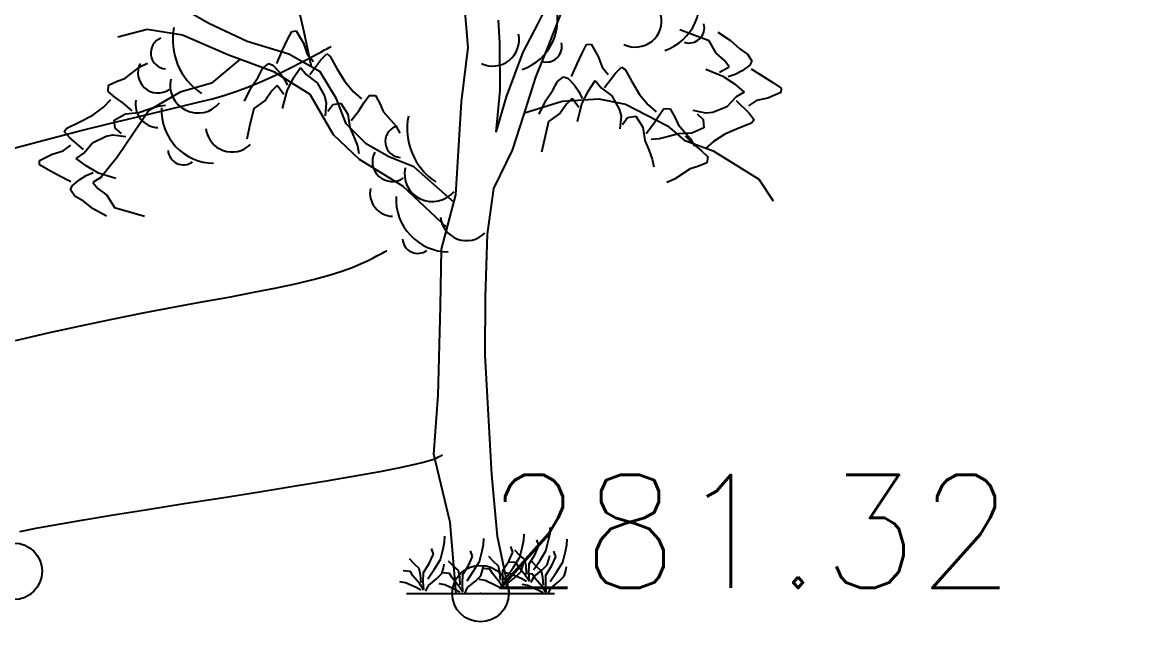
# Model space of a CAD drawing. Header units: millimetres. Extents: x 524954 to 526204, y 9523489 to 9524010.
# Drawn here: x 526109.15 to 526118.97, y 9523795.82 to 9523801.15 of the extents above; entities that cross this region are included whole.
import ezdxf
from ezdxf import colors
from ezdxf.entities.mleader import LeaderData, LeaderLine
from ezdxf.enums import TextEntityAlignment as Align
from ezdxf.math import Vec2, Vec3

# ---------------------------------------------------------------- set-up
doc = ezdxf.new("R2010")
doc.units = ezdxf.units.MM
doc.header["$PDMODE"] = 32
doc.header["$PDSIZE"] = 0.5
doc.linetypes.add('ACAD_ISO12W100', pattern=[21, 12, -3, 0, -3, 0, -3])
for name, color, linetype in [('Arbre', 34, 'ACAD_ISO12W100'), ('CN_01_00', 3, 'Continuous'), ('CN_02_00', 4, 'Continuous'), ('ETQ PAIR', 7, 'Continuous'), ('TopoAlt', 3, 'Continuous'), ('TOPOJIS', 7, 'Continuous')]:
    doc.layers.add(name, color=color, linetype=linetype)
doc.styles.add('Simplex 1.0', font='Simplex.shx', dxfattribs={"width": 0.99, "height": 1})
doc.styles.get("Standard").update_dxf_attribs({"font": 'arial.ttf'})

# ---------------------------------------------------------------- blocks, each defined once
blk = doc.blocks.new('TCPOINT M')
at = {"color": 0}
blk.add_point((0, 0), dxfattribs=at)
at = {"layer": 'TopoAlt', "style": 'Simplex 1.0', "width": 0.99}
blk.add_attdef('ALT', (0.15, 0.15), '', height=1, dxfattribs=at)
blk = doc.blocks.new('v088')
at = {"linetype": 'Continuous'}
for p, q in [((-0.1073, 4.8293), (-0.1646, 5.4873)), ((0.5102, 5.0412), (0.6713, 5.3679)), ((-1.5592, 4.9668), (-1.6346, 5.3011)), ((-2.4003, 5.0425), (-2.6206, 5.1685)), ((0.6191, 4.888), (0.7312, 5.1764)), ((-2.0611, 4.8817), (-2.4003, 5.0425)), ((0.1717, 4.8724), (0.1613, 5.0712)), ((0.3786, 4.7897), (0.5102, 5.0412)), ((-2.9464, 4.9876), (-3.2062, 4.92)), ((-2.6344, 4.9381), (-2.9464, 4.9876)), ((-2.2328, 4.7662), (-2.6344, 4.9381)), ((-1.4917, 4.6586), (-1.5592, 4.9668)), ((-1.6919, 4.7713), (-2.0611, 4.8817)), ((-0.1657, 4.3492), (-0.1073, 4.8293)), ((0.1743, 4.4496), (0.1717, 4.8724)), ((0.489, 4.5681), (0.6191, 4.888)), ((-2.1227, 4.7254), (-2.3768, 4.5144)), ((-1.8192, 4.6131), (-2.2328, 4.7662)), ((-1.415, 4.6154), (-1.6919, 4.7713)), ((0.2314, 4.3948), (0.3786, 4.7897)), ((-1.2732, 4.3758), (-1.415, 4.6154)), ((-1.5041, 4.4145), (-1.8192, 4.6131)), ((0.3841, 4.2301), (0.489, 4.5681)), ((-2.655, 4.434), (-2.9315, 4.2727)), ((-2.3768, 4.5144), (-2.655, 4.434)), ((0.1384, 4.0819), (0.1743, 4.4496)), ((-1.2976, 4.0581), (-1.5041, 4.4145)), ((-1.1877, 4.1537), (-1.2732, 4.3758)), ((-0.2169, 3.5272), (-0.1657, 4.3492)), ((0.1384, 4.0819), (0.2314, 4.3948)), ((0.3911, 4.2526), (0.7235, 4.3553)), ((0.7235, 4.3553), (1.0465, 4.3745)), ((1.0465, 4.3745), (1.2838, 4.3297)), ((1.2838, 4.3297), (1.6547, 4.1385)), ((-2.9315, 4.2727), (-3.209, 3.8627)), ((0.2848, 3.9233), (0.3841, 4.2301)), ((-1.0099, 3.9771), (-1.1877, 4.1537)), ((1.6547, 4.1385), (1.8004, 4.0109)), ((-1.0692, 3.839), (-1.2976, 4.0581)), ((-0.8085, 3.8631), (-1.0099, 3.9771)), ((1.8004, 4.0109), (2.0573, 3.9168)), ((-3.209, 3.8627), (-3.3666, 3.6666)), ((-0.6849, 3.6045), (-1.0692, 3.839)), ((-0.589, 3.7744), (-0.8085, 3.8631)), ((0.1177, 3.584), (0.2848, 3.9233)), ((2.0573, 3.9168), (2.4606, 3.664)), ((-0.2343, 3.4611), (-0.589, 3.7744)), ((2.4606, 3.664), (2.589, 3.4739)), ((-0.2941, 3.234), (-0.6849, 3.6045)), ((0.064, 3.1786), (0.1177, 3.584)), ((-0.3436, 3.0457), (-0.2169, 3.5272)), ((0.0445, 2.6247), (0.064, 3.1786)), ((-0.3518, 2.5418), (-0.3436, 3.0457)), ((0.0429, 2.1085), (0.0445, 2.6247)), ((-0.3726, 1.7516), (-0.3518, 2.5418)), ((0.1022, 1.0525), (0.0429, 2.1085)), ((-0.4115, 1.2346), (-0.3726, 1.7516)), ((-0.2683, 0.6281), (-0.4115, 1.2346)), ((0.151, 0.5063), (0.1022, 1.0525)), ((-0.2127, 0), (-0.2683, 0.6281)), ((0.2565, 0), (0.151, 0.5063)), ((-0.6539, 0), (0.6539, 0))]:
    blk.add_line(p, q, dxfattribs=at)
at = {"color": 3, "linetype": 'Continuous'}
for p, q in [((-1.7068, 4.8945), (-1.6668, 4.9726)), ((-1.6668, 4.9726), (-1.6283, 4.976)), ((-1.6283, 4.976), (-1.5645, 4.8667)), ((1.8724, 4.9461), (1.762, 4.9854)), ((2.0224, 4.89), (1.8724, 4.9461)), ((2.0987, 4.9642), (2.2113, 4.8904)), ((-1.7514, 4.7999), (-1.7068, 4.8945)), ((-1.5645, 4.8667), (-1.5307, 4.7714)), ((0.8993, 4.7791), (0.9393, 4.8572)), ((0.9393, 4.8572), (0.9778, 4.8606)), ((0.9778, 4.8606), (1.0416, 4.7513)), ((2.0834, 4.7783), (2.0224, 4.89)), ((2.2113, 4.8904), (2.2929, 4.8185)), ((2.2929, 4.8185), (2.3654, 4.7691)), ((-1.8008, 4.6887), (-1.7514, 4.7999)), ((-1.5307, 4.7714), (-1.4755, 4.7074)), ((-1.5083, 4.5916), (-1.4112, 4.7196)), ((-1.4112, 4.7196), (-1.3587, 4.7727)), ((-1.3587, 4.7727), (-1.3272, 4.7513)), ((-1.3272, 4.7513), (-1.2679, 4.6451)), ((0.8546, 4.6845), (0.8993, 4.7791)), ((1.0416, 4.7513), (1.0754, 4.656)), ((2.1569, 4.7135), (2.0834, 4.7783)), ((2.1989, 4.6584), (2.1569, 4.7135)), ((2.3654, 4.7691), (2.4, 4.7096)), ((-3.1435, 4.5571), (-3.0095, 4.66)), ((-3.0095, 4.66), (-2.9439, 4.6918)), ((-1.9657, 4.5674), (-1.9257, 4.6454)), ((-1.9257, 4.6454), (-1.871, 4.6871)), ((-1.871, 4.6871), (-1.8334, 4.6747)), ((-1.8334, 4.6747), (-1.7744, 4.6115)), ((-1.6512, 4.5605), (-1.5907, 4.6542)), ((-1.5907, 4.6542), (-1.5392, 4.5896)), ((-1.2679, 4.6451), (-1.1988, 4.529)), ((0.8053, 4.5733), (0.8546, 4.6845)), ((1.0754, 4.656), (1.1306, 4.592)), ((1.1948, 4.6042), (1.2474, 4.6573)), ((1.2474, 4.6573), (1.2789, 4.6359)), ((1.2789, 4.6359), (1.3382, 4.5297)), ((1.9921, 4.6376), (2.1424, 4.5777)), ((2.1133, 4.6106), (2.1989, 4.6584)), ((2.3129, 4.6232), (2.2532, 4.5924)), ((2.383, 4.6739), (2.3129, 4.6232)), ((2.4, 4.7096), (2.383, 4.6739)), ((2.3928, 4.6398), (2.497, 4.577)), ((-3.2867, 4.4956), (-3.2101, 4.5328)), ((-3.2101, 4.5328), (-3.1435, 4.5571)), ((-2.0269, 4.4774), (-1.9657, 4.5674)), ((-1.7744, 4.6115), (-1.7365, 4.5561)), ((-1.7365, 4.5561), (-1.7054, 4.4954)), ((-1.7081, 4.4479), (-1.6512, 4.5605)), ((-1.5392, 4.5896), (-1.4434, 4.5178)), ((-1.4434, 4.5178), (-1.3781, 4.401)), ((-1.1988, 4.529), (-1.1228, 4.4377)), ((0.6404, 4.452), (0.6804, 4.53)), ((0.6804, 4.53), (0.7351, 4.5718)), ((0.7351, 4.5718), (0.7727, 4.5593)), ((0.7727, 4.5593), (0.8317, 4.4961)), ((0.9549, 4.4451), (1.0154, 4.5388)), ((1.0154, 4.5388), (1.0668, 4.4742)), ((1.0978, 4.4762), (1.1948, 4.6042)), ((1.3382, 4.5297), (1.4072, 4.4136)), ((2.1424, 4.5777), (2.247, 4.5072)), ((2.2532, 4.5924), (2.1892, 4.5691)), ((2.497, 4.577), (2.5853, 4.5209)), ((2.5853, 4.5209), (2.6578, 4.4715)), ((-3.2911, 4.4407), (-3.2867, 4.4956)), ((-3.2303, 4.3905), (-3.2911, 4.4407)), ((-2.0862, 4.3565), (-2.0269, 4.4774)), ((-1.8447, 4.4455), (-1.8998, 4.3645)), ((-1.7952, 4.494), (-1.8447, 4.4455)), ((-1.7371, 4.415), (-1.7952, 4.494)), ((-1.7488, 4.2914), (-1.7081, 4.4479)), ((-1.1228, 4.4377), (-1.0524, 4.3767)), ((0.5791, 4.362), (0.6404, 4.452)), ((0.8317, 4.4961), (0.8696, 4.4407)), ((0.8696, 4.4407), (0.9007, 4.38)), ((0.898, 4.3325), (0.9549, 4.4451)), ((1.0668, 4.4742), (1.1627, 4.4024)), ((2.247, 4.5072), (2.3325, 4.4356)), ((2.3325, 4.4356), (2.262, 4.3926)), ((2.6564, 4.4329), (2.5401, 4.3831)), ((2.6578, 4.4715), (2.6564, 4.4329)), ((-3.3314, 4.3035), (-3.2664, 4.3702)), ((-3.1617, 4.3413), (-3.2303, 4.3905)), ((-3.0788, 4.2707), (-3.1617, 4.3413)), ((-2.8514, 4.3121), (-2.7828, 4.3211)), ((-1.8998, 4.3645), (-2.0031, 4.2901)), ((-1.3781, 4.401), (-1.3629, 4.3412)), ((-1.3629, 4.3412), (-1.3723, 4.2259)), ((-1.3485, 4.2656), (-1.3049, 4.3248)), ((-1.3049, 4.3248), (-1.2331, 4.3384)), ((-1.2331, 4.3384), (-1.1715, 4.2405)), ((-1.0754, 4.2705), (-1.0302, 4.3418)), ((-1.0302, 4.3418), (-0.9835, 4.4054)), ((-0.9835, 4.4054), (-0.9285, 4.4041)), ((-0.9285, 4.4041), (-0.8869, 4.3298)), ((-0.8869, 4.3298), (-0.8589, 4.2646)), ((0.5199, 4.2411), (0.5791, 4.362)), ((0.7614, 4.3301), (0.7063, 4.2491)), ((0.8109, 4.3786), (0.7614, 4.3301)), ((0.869, 4.2996), (0.8109, 4.3786)), ((0.8572, 4.176), (0.898, 4.3325)), ((1.1627, 4.4024), (1.228, 4.2856)), ((1.4072, 4.4136), (1.4833, 4.3223)), ((1.4833, 4.3223), (1.5536, 4.2613)), ((2.262, 4.3926), (2.1788, 4.3064)), ((2.2601, 4.3616), (2.3751, 4.2494)), ((2.4412, 4.3615), (2.371, 4.3146)), ((2.5401, 4.3831), (2.4412, 4.3615)), ((-3.5467, 4.1705), (-3.4268, 4.2328)), ((-3.4268, 4.2328), (-3.3314, 4.3035)), ((-3.2386, 4.1877), (-3.1373, 4.2436)), ((-3.1373, 4.2436), (-3.0186, 4.2553)), ((-3.0186, 4.2553), (-2.9333, 4.2859)), ((-2.9333, 4.2859), (-2.8514, 4.3121)), ((-2.0031, 4.2901), (-2.0401, 4.1343)), ((-1.1715, 4.2405), (-1.153, 4.1227)), ((-1.1411, 4.1837), (-1.0754, 4.2705)), ((-0.8589, 4.2646), (-0.7485, 4.1368)), ((0.7063, 4.2491), (0.603, 4.1747)), ((1.228, 4.2856), (1.2432, 4.2258)), ((1.2432, 4.2258), (1.2338, 4.1105)), ((1.3011, 4.2094), (1.373, 4.223)), ((1.373, 4.223), (1.4346, 4.1251)), ((1.5307, 4.1551), (1.5759, 4.2264)), ((1.5759, 4.2264), (1.6226, 4.29)), ((1.6226, 4.29), (1.6776, 4.2887)), ((1.6776, 4.2887), (1.7191, 4.2144)), ((1.9936, 4.2484), (1.8803, 4.2721)), ((1.9168, 4.2436), (1.9701, 4.193)), ((2.0548, 4.2561), (1.9936, 4.2484)), ((2.1788, 4.3064), (2.0548, 4.2561)), ((2.3751, 4.2494), (2.4212, 4.1906)), ((-3.6561, 4.1174), (-3.5467, 4.1705)), ((-3.2291, 4.1152), (-3.2386, 4.1877)), ((-2.0401, 4.1343), (-2.0653, 4.0199)), ((-0.7485, 4.1368), (-0.7129, 4.0731)), ((0.603, 4.1747), (0.566, 4.0189)), ((1.2576, 4.1502), (1.3011, 4.2094)), ((1.4346, 4.1251), (1.4531, 4.0073)), ((1.465, 4.0683), (1.5307, 4.1551)), ((1.7191, 4.2144), (1.7472, 4.1493)), ((1.7472, 4.1493), (1.8576, 4.0214)), ((1.9701, 4.193), (1.9747, 4.12)), ((2.396, 4.1621), (2.2833, 4.1164)), ((2.4212, 4.1906), (2.396, 4.1621)), ((-3.6793, 4.0872), (-3.6561, 4.1174)), ((-3.6294, 4.0317), (-3.6793, 4.0872)), ((-3.5071, 3.9275), (-3.6294, 4.0317)), ((-3.4297, 3.988), (-3.3093, 4.0465)), ((-3.3093, 4.0465), (-3.2488, 4.0583)), ((-3.2488, 4.0583), (-3.1342, 4.0423)), ((-3.1725, 4.0683), (-3.2291, 4.1152)), ((-1.153, 4.1227), (-1.1176, 4.0393)), ((-1.1176, 4.0393), (-1.0867, 3.9591)), ((1.6636, 4.0426), (1.5801, 4.0219)), ((1.7506, 4.0673), (1.6636, 4.0426)), ((1.8699, 4.071), (1.7506, 4.0673)), ((1.8097, 4.0479), (1.8877, 3.9719)), ((1.9747, 4.12), (1.8699, 4.071)), ((2.1595, 4.0623), (2.0595, 3.9982)), ((2.2833, 4.1164), (2.1595, 4.0623)), ((-3.6878, 3.9154), (-3.6208, 3.9668)), ((-3.5069, 3.8964), (-3.4297, 3.988)), ((-1.0867, 3.9591), (-1.0738, 3.891)), ((0.566, 4.0189), (0.5407, 3.9045)), ((1.4531, 4.0073), (1.4885, 3.9239)), ((1.5801, 4.0219), (1.511, 4.0175)), ((1.8576, 4.0214), (1.8932, 3.9577)), ((1.8877, 3.9719), (1.9528, 3.9182)), ((2.0595, 3.9982), (1.9902, 3.936)), ((-3.8977, 3.8297), (-3.785, 3.8871)), ((-3.8965, 3.791), (-3.8977, 3.8297)), ((-3.785, 3.8871), (-3.6878, 3.9154)), ((-3.5743, 3.8488), (-3.5069, 3.8964)), ((-3.4842, 3.783), (-3.5743, 3.8488)), ((1.4885, 3.9239), (1.5194, 3.8437)), ((1.5194, 3.8437), (1.5323, 3.7756)), ((1.9528, 3.9182), (2.0102, 3.864)), ((2.0102, 3.864), (2.002, 3.8096)), ((-3.8209, 3.7466), (-3.8965, 3.791)), ((-3.729, 3.6966), (-3.8209, 3.7466)), ((-3.3751, 3.7197), (-3.4842, 3.783)), ((1.855, 3.7579), (1.7144, 3.6642)), ((1.9231, 3.7776), (1.855, 3.7579)), ((2.002, 3.8096), (1.9231, 3.7776)), ((-3.6208, 3.641), (-3.729, 3.6966)), ((-3.6087, 3.6076), (-3.5422, 3.6629)), ((-3.5422, 3.6629), (-3.4847, 3.6976)), ((-3.4847, 3.6976), (-3.4223, 3.7252)), ((-3.3439, 3.6889), (-3.4261, 3.6355)), ((-3.4261, 3.6355), (-3.3805, 3.5833)), ((-3.2212, 3.6701), (-3.3751, 3.7197)), ((1.7144, 3.6642), (1.6468, 3.6368)), ((-3.6232, 3.5708), (-3.6087, 3.6076)), ((-3.5847, 3.5138), (-3.6232, 3.5708)), ((-3.3805, 3.5833), (-3.3028, 3.5236)), ((-3.5091, 3.4694), (-3.5847, 3.5138)), ((-3.4228, 3.4031), (-3.5091, 3.4694)), ((-3.3028, 3.5236), (-3.2344, 3.4162)), ((-3.3055, 3.337), (-3.4228, 3.4031)), ((-3.2344, 3.4162), (-3.081, 3.3703)), ((-3.081, 3.3703), (-2.9682, 3.3386)), ((-0.3173, 0.4544), (-0.3149, 0.5073)), ((0.3847, 0.4736), (0.3871, 0.5265)), ((0.6034, 0.4736), (0.6155, 0.5313)), ((0.6155, 0.5313), (0.6179, 0.5842)), ((-0.4159, 0.3486), (-0.4327, 0.3991)), ((-0.3534, 0.3029), (-0.3294, 0.3967)), ((-0.3294, 0.3967), (-0.3173, 0.4544)), ((0.0168, 0.3774), (0.0288, 0.4351)), ((0.0288, 0.4351), (0.0313, 0.488)), ((0.2861, 0.3678), (0.2693, 0.4183)), ((0.3486, 0.3221), (0.3726, 0.4159)), ((0.3726, 0.4159), (0.3847, 0.4736)), ((0.4808, 0.3438), (0.5169, 0.4255)), ((0.5169, 0.4255), (0.5001, 0.476)), ((0.5794, 0.3798), (0.6034, 0.4736)), ((0.7525, 0.3726), (0.7645, 0.4303)), ((0.7645, 0.4303), (0.7669, 0.4832)), ((-0.5866, 0.2645), (-0.6275, 0.3077)), ((-0.452, 0.2669), (-0.4159, 0.3486)), ((-0.4087, 0.214), (-0.3534, 0.3029)), ((-0.1058, 0.2476), (-0.0697, 0.3294)), ((-0.0697, 0.3294), (-0.0865, 0.3798)), ((-0.0072, 0.2837), (0.0168, 0.3774)), ((0.1154, 0.2837), (0.0745, 0.327)), ((0.25, 0.2861), (0.2861, 0.3678)), ((0.2933, 0.2332), (0.3486, 0.3221)), ((0.3462, 0.3414), (0.3053, 0.3847)), ((0.3919, 0.3005), (0.3462, 0.3414)), ((0.4039, 0.2428), (0.3919, 0.3005)), ((0.4303, 0.2645), (0.4808, 0.3438)), ((0.5241, 0.2909), (0.5794, 0.3798)), ((0.5914, 0.2548), (0.6058, 0.3029)), ((0.6058, 0.3029), (0.6131, 0.3366)), ((0.6299, 0.2428), (0.6659, 0.3246)), ((0.6659, 0.3246), (0.6491, 0.375)), ((0.7285, 0.2789), (0.7525, 0.3726)), ((-0.6179, 0.1971), (-0.6828, 0.2019)), ((-0.5962, 0.1587), (-0.6179, 0.1971)), ((-0.5409, 0.2236), (-0.5866, 0.2645)), ((-0.5289, 0.1659), (-0.5409, 0.2236)), ((-0.5025, 0.1875), (-0.452, 0.2669)), ((-0.464, 0.1322), (-0.4087, 0.214)), ((-0.3414, 0.1779), (-0.327, 0.226)), ((-0.327, 0.226), (-0.3197, 0.2596)), ((-0.2404, 0.2452), (-0.2813, 0.2885)), ((-0.1947, 0.2043), (-0.2404, 0.2452)), ((-0.1827, 0.1467), (-0.1947, 0.2043)), ((-0.1563, 0.1683), (-0.1058, 0.2476)), ((-0.0625, 0.1947), (-0.0072, 0.2837)), ((0.0048, 0.1587), (0.0192, 0.2068)), ((0.0192, 0.2068), (0.0264, 0.2404)), ((0.0841, 0.2164), (0.0192, 0.2212)), ((0.1058, 0.1779), (0.0841, 0.2164)), ((0.1611, 0.2428), (0.1154, 0.2837)), ((0.1731, 0.1851), (0.1611, 0.2428)), ((0.1971, 0.125), (0.1995, 0.2068)), ((0.1995, 0.2068), (0.25, 0.2861)), ((0.238, 0.1515), (0.2933, 0.2332)), ((0.3149, 0.2741), (0.25, 0.2789)), ((0.3366, 0.2356), (0.3149, 0.2741)), ((0.3149, 0.1515), (0.3606, 0.1971)), ((0.3967, 0.1635), (0.3366, 0.2356)), ((0.3606, 0.1971), (0.375, 0.2452)), ((0.375, 0.2452), (0.3823, 0.2789)), ((0.4087, 0.1755), (0.4039, 0.2428)), ((0.4279, 0.1827), (0.4303, 0.2645)), ((0.4953, 0.2404), (0.4544, 0.2837)), ((0.4688, 0.2092), (0.5241, 0.2909)), ((0.4736, 0.1491), (0.5457, 0.2092)), ((0.5409, 0.1995), (0.4953, 0.2404)), ((0.5529, 0.1418), (0.5409, 0.1995)), ((0.5457, 0.2092), (0.5914, 0.2548)), ((0.5794, 0.1635), (0.6299, 0.2428)), ((0.6732, 0.1899), (0.7285, 0.2789)), ((0.7405, 0.1539), (0.7549, 0.2019)), ((0.7549, 0.2019), (0.7621, 0.2356)), ((-0.6611, 0.0962), (-0.7116, 0.1058)), ((-0.5361, 0.0865), (-0.5962, 0.1587)), ((-0.5241, 0.0986), (-0.5289, 0.1659)), ((-0.5049, 0.1058), (-0.5025, 0.1875)), ((-0.5001, 0.0361), (-0.5049, 0.1058)), ((-0.4592, 0.0721), (-0.3871, 0.1322)), ((-0.3871, 0.1322), (-0.3414, 0.1779)), ((-0.2717, 0.1779), (-0.3366, 0.1827)), ((-0.25, 0.1394), (-0.2717, 0.1779)), ((-0.1899, 0.0673), (-0.25, 0.1394)), ((-0.1779, 0.0793), (-0.1827, 0.1467)), ((-0.1587, 0.0865), (-0.1563, 0.1683)), ((-0.1178, 0.113), (-0.0625, 0.1947)), ((-0.113, 0.0529), (-0.0409, 0.113)), ((-0.0409, 0.113), (0.0048, 0.1587)), ((0.0409, 0.1154), (-0.0096, 0.125)), ((0.1346, 0.0721), (0.0409, 0.1154)), ((0.1659, 0.1058), (0.1058, 0.1779)), ((0.2019, 0.0505), (0.1659, 0.1058)), ((0.1779, 0.1178), (0.1731, 0.1851)), ((0.2019, 0.0553), (0.1971, 0.125)), ((0.2717, 0.1731), (0.2212, 0.1827)), ((0.2428, 0.0914), (0.3149, 0.1515)), ((0.3654, 0.1298), (0.2717, 0.1731)), ((0.4063, 0.1082), (0.3654, 0.1298)), ((0.4327, 0.1082), (0.3967, 0.1635)), ((0.464, 0.1731), (0.3991, 0.1779)), ((0.4327, 0.113), (0.4279, 0.1827)), ((0.4496, 0.0986), (0.4736, 0.1491)), ((0.4856, 0.1346), (0.464, 0.1731)), ((0.5457, 0.0625), (0.4856, 0.1346)), ((0.5578, 0.0745), (0.5529, 0.1418)), ((0.577, 0.0817), (0.5794, 0.1635)), ((0.6179, 0.1082), (0.6732, 0.1899)), ((0.6227, 0.0481), (0.6948, 0.1082)), ((0.6948, 0.1082), (0.7405, 0.1539)), ((-0.5674, 0.0529), (-0.6611, 0.0962)), ((-0.5265, 0.0313), (-0.5674, 0.0529)), ((-0.5001, 0.0313), (-0.5361, 0.0865)), ((-0.4832, 0.0216), (-0.4592, 0.0721)), ((-0.3149, 0.0769), (-0.3654, 0.0865)), ((-0.2212, 0.0337), (-0.3149, 0.0769)), ((-0.1803, 0.012), (-0.2212, 0.0337)), ((-0.1539, 0.012), (-0.1899, 0.0673)), ((-0.1539, 0.0168), (-0.1587, 0.0865)), ((-0.137, 0.0024), (-0.113, 0.0529)), ((0.1755, 0.0505), (0.1346, 0.0721)), ((0.2188, 0.0409), (0.2428, 0.0914)), ((0.4207, 0.0721), (0.3702, 0.0817)), ((0.5145, 0.0288), (0.4207, 0.0721)), ((0.5554, 0.0072), (0.5145, 0.0288)), ((0.5818, 0.0072), (0.5457, 0.0625)), ((0.5818, 0.012), (0.577, 0.0817)), ((0.5986, -0.0024), (0.6227, 0.0481))]:
    blk.add_line(p, q, dxfattribs=at)
for centre, major_axis, start_param, end_param in [((1.4749, 5.2432), (0.3298, 0.3298), 4.265936, 5.872819), ((0.2152, 5.0749), (-0.3298, 0.3298), 2.69514, 4.302022), ((1.3699, 5.0654), (-0.1641, 0.1641), 1.908121, 4.146545), ((-2.1547, 4.8961), (-0.3995, 0.3995), 0.587708, 1.773422), ((1.844, 5.0056), (-0.0964, 0.0964), 2.051824, 4.174223), ((-2.774, 4.7815), (-0.099, 0.099), -0.421529, 2.292047), ((0.1101, 4.8971), (-0.1641, 0.1641), 1.908121, 4.146545), ((0.5842, 4.8373), (0.0964, 0.0964), 3.62262, 5.745019), ((-2.8514, 4.6047), (-0.1246, 0.1246), 0.293965, 2.957824), ((-2.4968, 4.4965), (0.1741, 0.1741), 2.133893, 4.816631), ((-2.8441, 4.3258), (-0.1445, 0.1445), 0.590553, 2.325666), ((-2.352, 4.2724), (0.3298, 0.3298), 2.307735, 3.914618), ((-0.0823, 4.1124), (0.3995, 0.3995), 2.158504, 3.344219), ((-0.7016, 3.9977), (0.099, 0.099), 1.149268, 3.862844), ((-2.1954, 4.1377), (0.1641, 0.1641), 2.463212, 4.701636), ((-2.6253, 3.929), (0.0964, 0.0964), 2.435534, 4.557933), ((-0.779, 3.821), (0.1246, 0.1246), 1.864761, 4.52862), ((-0.4244, 3.7128), (0.1741, 0.1741), 2.133893, 4.816631), ((-0.7718, 3.542), (-0.1445, 0.1445), 0.590553, 2.325666), ((-0.2796, 3.4886), (0.3298, 0.3298), 2.307735, 3.914618), ((-0.1231, 3.3539), (0.1641, 0.1641), 2.463212, 4.701636), ((-0.5529, 3.1452), (0.0964, 0.0964), 2.435534, 4.557933)]:
    blk.add_ellipse(centre, major_axis=major_axis, ratio=1, start_param=start_param, end_param=end_param, dxfattribs=at)

msp = doc.modelspace()

# ---------------------------------------------------------------- linework, layer by layer
at = {"layer": 'CN_01_00', "elevation": 283, "flags": 128}
msp.add_lwpolyline([(526109.0907, 9523798.3334), (526109.3789, 9523798.4016), (526109.6641, 9523798.4653), (526109.945, 9523798.5241), (526110.2192, 9523798.5783), (526110.4841, 9523798.6286), (526110.7371, 9523798.6754), (526110.9755, 9523798.7193), (526111.1967, 9523798.7609), (526111.398, 9523798.8007), (526111.5768, 9523798.8392), (526111.7312, 9523798.877), (526111.8626, 9523798.9135), (526111.973, 9523798.9485), (526112.0646, 9523798.9814), (526112.1394, 9523799.0117), (526112.1997, 9523799.0391), (526112.2475, 9523799.0629), (526112.285, 9523799.0827), (526112.314, 9523799.0983), (526112.3358, 9523799.1101), (526112.3514, 9523799.1185), (526112.3619, 9523799.1241), (526112.3683, 9523799.1275), (526112.3715, 9523799.1293), (526112.3727, 9523799.1299), (526112.3729, 9523799.13)], dxfattribs=at)
at = {"layer": 'CN_02_00', "flags": 128}
for points, elevation in [([(526108.8939, 9523799.9885), (526109.2858, 9523800.0915), (526109.6354, 9523800.1815), (526109.9327, 9523800.2559), (526110.1814, 9523800.3163), (526110.3884, 9523800.3655), (526110.5608, 9523800.4061), (526110.7056, 9523800.441), (526110.8299, 9523800.4728), (526110.9406, 9523800.5043), (526111.0448, 9523800.5382), (526111.148, 9523800.5765), (526111.25, 9523800.6185), (526111.349, 9523800.6625), (526111.4435, 9523800.7071), (526111.5316, 9523800.7507), (526111.6117, 9523800.7918), (526111.682, 9523800.8289), (526111.7409, 9523800.8604), (526111.7872, 9523800.8853), (526111.822, 9523800.904), (526111.8469, 9523800.9174), (526111.8636, 9523800.9264), (526111.8738, 9523800.9319), (526111.879, 9523800.9347), (526111.8809, 9523800.9357), (526111.8812, 9523800.9358)], 284), ([(526109.1277, 9523796.646), (526109.2875, 9523796.6783), (526109.472, 9523796.7118), (526109.6927, 9523796.7492), (526109.9572, 9523796.7923), (526110.257, 9523796.8404), (526110.5798, 9523796.8917), (526110.9134, 9523796.9446), (526111.2454, 9523796.9976), (526111.5636, 9523797.0489), (526111.8555, 9523797.097), (526112.1089, 9523797.1402), (526112.3145, 9523797.1774), (526112.4752, 9523797.2086), (526112.5969, 9523797.2345), (526112.6857, 9523797.2557), (526112.7473, 9523797.2728), (526112.7878, 9523797.2863), (526112.8131, 9523797.2969), (526112.8291, 9523797.305), (526112.8408, 9523797.3113), (526112.8496, 9523797.3161), (526112.856, 9523797.3195), (526112.8602, 9523797.3218), (526112.8628, 9523797.3232), (526112.8641, 9523797.3239), (526112.8646, 9523797.3241), (526112.8647, 9523797.3242)], 282)]:
    msp.add_lwpolyline(points, dxfattribs=dict(at, elevation=elevation))

# ---------------------------------------------------------------- block references
at = {"layer": 'Arbre'}
msp.add_blockref('v088', (526113.199, 9523796.096), dxfattribs=at)
at = {"layer": 'TOPOJIS'}
ref = msp.add_blockref('TCPOINT M', (526109.0744, 9523796.2934, 281.79), dxfattribs=at)
ref.add_attrib('ALT', '281.79', dxfattribs={"layer": 'TopoAlt', "height": 1, "style": 'Simplex 1.0', "width": 0.99}).set_placement((526109.0244, 9523796.3434, 281.79), align=Align.RIGHT)
ref = msp.add_blockref('TCPOINT M', (526113.199, 9523796.0962, 281.32), dxfattribs=at)
ref.add_attrib('ALT', '281.32', (526113.249, 9523796.1462, 281.32), dxfattribs={"layer": 'TopoAlt', "height": 1, "style": 'Simplex 1.0', "width": 0.99})

# ---------------------------------------------------------------- next in the draw order: leaders
at = {"layer": 'ETQ PAIR'}
ml = msp.add_multileader_mtext('Standard', dxfattribs=at)
ml.set_content('Ecran de soutènement', color=256)
ml.set_leader_properties()
ml.build(insert=Vec2(0, 0))
ml.multileader.update_dxf_attribs({"has_text_frame": 1, "dogleg_length": 2.5, "arrow_head_size": 3.5})
ctx = ml.context
ctx.base_point, ctx.char_height, ctx.arrow_head_size, ctx.landing_gap_size, ctx.plane_origin, ctx.plane_x_axis, ctx.plane_y_axis = Vec3(526096.5469, 9523777.1519), 3.5, 3.5, 0.8, Vec3(526040.4855, 9523795.9444), Vec3(0.940159, 0.340735), Vec3(-0.340735, 0.940159)
ctx.text_align_type = 1
notes = []
notes.append((ctx, [(1, (1, 1, 0), (526094.1965, 9523776.3001), (0.940159, 0.340735), 2.5, [(0, [(526051.6499, 9523814.6664)], 0, [])])]))
ctx.mtext.insert, ctx.mtext.text_direction, ctx.mtext.rotation, ctx.mtext.alignment, ctx.mtext.flow_direction = Vec3(526119.6214, 9523787.4065), Vec3(0.940159, 0.340735), 0.347698, 2, 5
ctx.mtext.has_bg_fill, ctx.mtext.bg_color, ctx.mtext.bg_scale_factor, ctx.mtext.bg_transparency, ctx.mtext.use_window_bg_color = 1, -1027028792, 1.5, 0, 1
for ctx, leaders in notes:
    for number, flags, end, landing, length, lines in leaders:
        leader = LeaderData()
        leader.index, (leader.has_last_leader_line, leader.has_dogleg_vector, leader.attachment_direction) = number, flags
        leader.last_leader_point, leader.dogleg_vector, leader.dogleg_length = Vec3(end), Vec3(landing), length
        for number, points, colour, breaks in lines:
            line = LeaderLine()
            line.index, line.vertices, line.color, line.breaks = number, Vec3.list(points), colors.encode_raw_color(colour), breaks
            leader.lines.append(line)
        ctx.leaders.append(leader)

doc.saveas('drawing.dxf')
